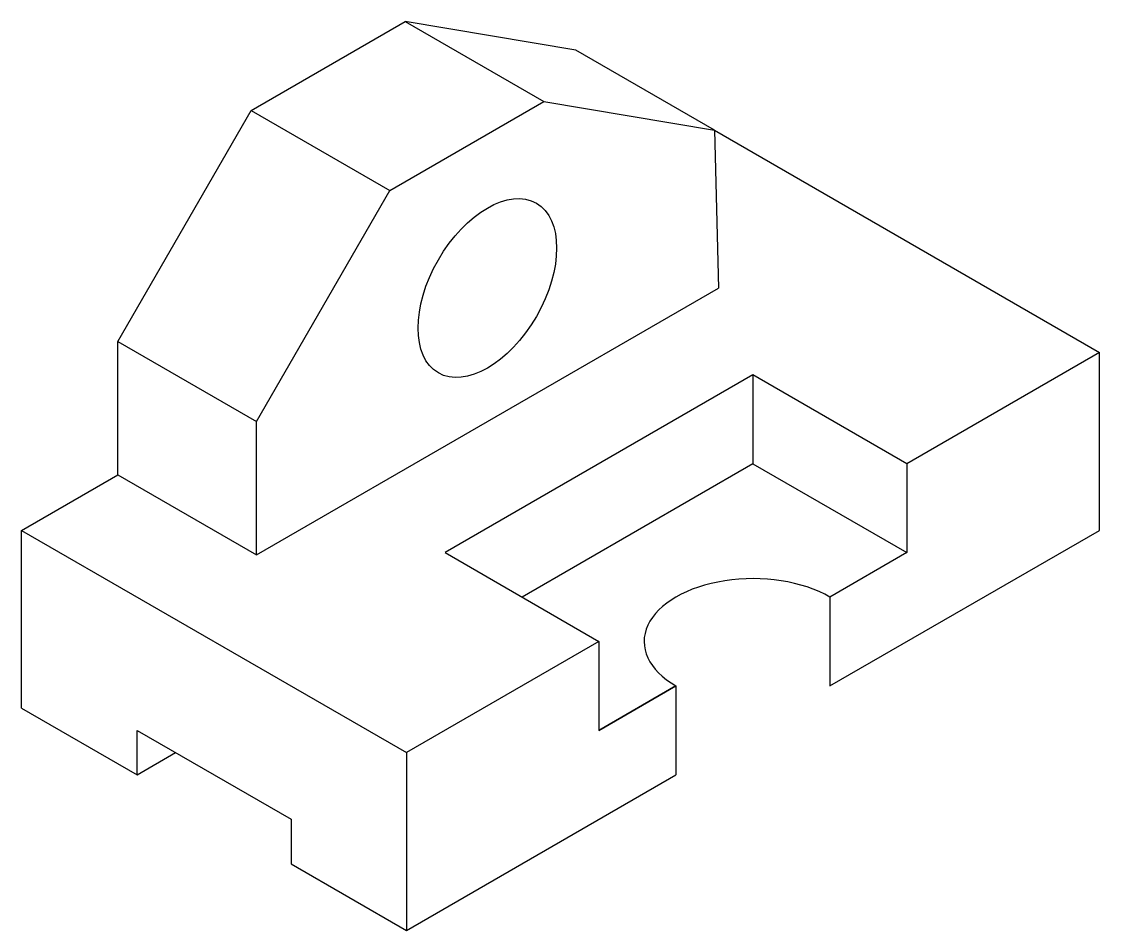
# Model space of a CAD drawing. Header units: millimetres. Extents: x 2298 to 4016, y 1844 to 4327.
# Drawn here: x 3895.1 to 4016.3, y 4224.3 to 4326.5 of the extents above; entities that cross this region are included whole.
import ezdxf

# ---------------------------------------------------------------- set-up
doc = ezdxf.new("R2010")
doc.units = ezdxf.units.MM

msp = doc.modelspace()

# ---------------------------------------------------------------- linework, layer by layer
for p, q in [((3920.921, 4316.517), (3938.241, 4326.517)), ((3938.241, 4326.517), (3953.83, 4317.517)), ((3957.449, 4323.286), (3938.241, 4326.517)), ((3973.038, 4314.286), (3957.449, 4323.286)), ((3936.509, 4307.517), (3953.83, 4317.517)), ((3953.83, 4317.517), (3973.038, 4314.286)), ((3905.921, 4290.536), (3920.921, 4316.517)), ((3920.921, 4316.517), (3936.509, 4307.517)), ((3973.038, 4314.286), (4016.339, 4289.286)), ((3973.038, 4314.286), (3973.471, 4296.536)), ((3921.509, 4281.536), (3936.509, 4307.517)), ((3921.509, 4266.536), (3973.471, 4296.536)), ((3905.921, 4275.536), (3905.921, 4290.536)), ((3905.921, 4290.536), (3921.509, 4281.536)), ((4016.339, 4289.286), (3994.688, 4276.786)), ((4016.339, 4269.286), (4016.339, 4289.286)), ((3977.368, 4286.786), (3942.727, 4266.786)), ((3994.688, 4276.786), (3977.368, 4286.786)), ((3977.368, 4286.786), (3977.368, 4276.786)), ((3921.509, 4266.536), (3921.509, 4281.536)), ((3921.509, 4266.536), (3947.49, 4281.536)), ((3977.368, 4276.786), (3951.387, 4261.786)), ((3977.368, 4276.786), (3994.688, 4266.786)), ((3994.688, 4276.786), (3994.688, 4266.786)), ((3895.095, 4269.286), (3905.921, 4275.536)), ((3895.095, 4269.286), (3905.921, 4275.536)), ((3905.921, 4275.536), (3921.509, 4266.536)), ((3895.095, 4249.286), (3895.095, 4269.286)), ((3895.095, 4269.286), (3938.397, 4244.286)), ((3986.028, 4251.786), (4016.339, 4269.286)), ((3942.727, 4266.786), (3960.047, 4256.786)), ((3994.688, 4266.786), (3986.028, 4261.786)), ((3986.028, 4261.786), (3986.028, 4251.786)), ((3960.047, 4256.786), (3938.397, 4244.286)), ((3960.047, 4256.786), (3960.047, 4246.786)), ((3960.047, 4246.786), (3968.707, 4251.786)), ((3968.707, 4251.786), (3960.047, 4246.786)), ((3968.707, 4251.786), (3968.707, 4241.786)), ((3895.095, 4249.286), (3908.086, 4241.786)), ((3895.095, 4249.286), (3908.086, 4241.786)), ((3908.086, 4241.786), (3908.086, 4246.786)), ((3908.086, 4246.786), (3925.406, 4236.786)), ((3908.086, 4241.786), (3912.416, 4244.286)), ((3938.397, 4244.286), (3938.397, 4224.286)), ((3938.397, 4224.286), (3968.707, 4241.786)), ((3925.406, 4236.786), (3925.406, 4231.786)), ((3925.406, 4231.786), (3938.397, 4224.286))]:
    msp.add_line(p, q)
msp.add_ellipse((3947.49, 4296.536), major_axis=(-5.511, -9.546), ratio=0.5773503)
msp.add_ellipse((3977.368, 4256.786), major_axis=(-12.247, 0), ratio=0.5773503, start_param=3.9269908, end_param=7.0685835)

doc.saveas('drawing.dxf')
